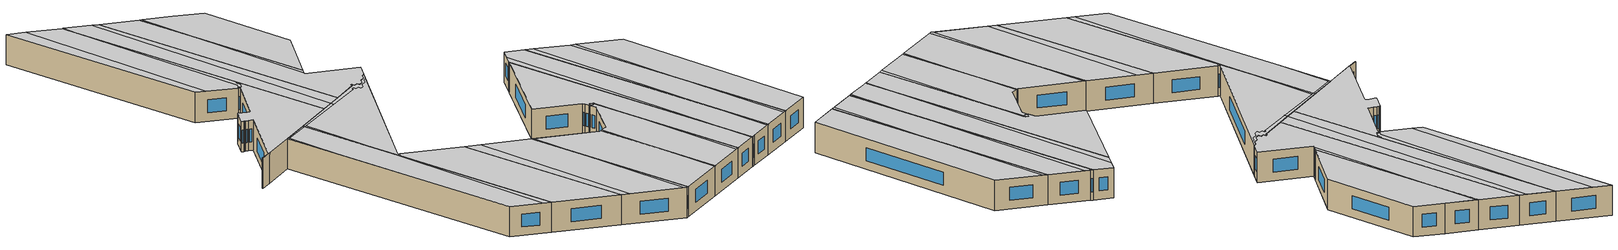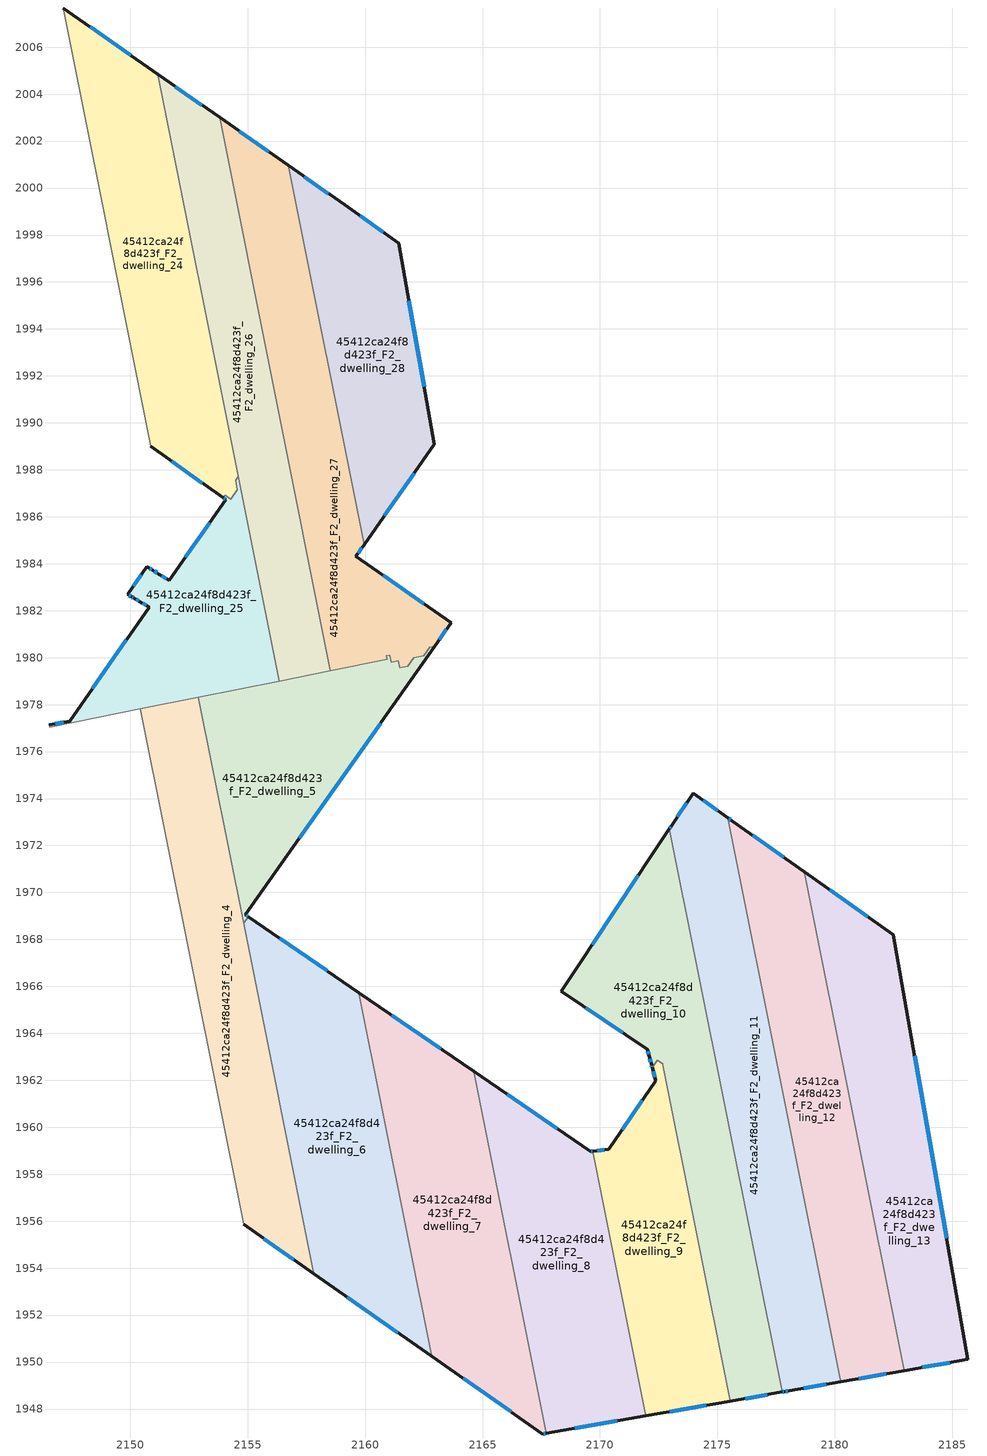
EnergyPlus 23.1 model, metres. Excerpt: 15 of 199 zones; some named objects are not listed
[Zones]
45412ca24f8d423f_F2_dwelling_10
 floor to 45412ca24f8d423f_F1_dwelling_10 (EU_floor_Construction): 2172.96,1972.7 2177.76,1948.72 2175.55,1948.34 2172.67,1962.7 2172.44,1962.86 2172.27,1962.61 2172.2,1962.66 2172.02,1963.32 2168.35,1965.8 z6
 wall outside (EU_wall_Construction): 2172.96,1972.7 2168.35,1965.8 2172.02,1963.32 2172.1,1963.02 2172.2,1962.66 / 2175.55,1948.34 2177.76,1948.72 z6:9
 wall to 45412ca24f8d423f_F2_dwelling_9 (EU_wall_Construction): 2172.2,1962.66 2172.27,1962.61 2172.44,1962.86 2172.67,1962.7 2172.67,1962.67 / 2172.68,1962.67 2175.55,1948.34 z6:9
 wall to 45412ca24f8d423f_F2_dwelling_11 (EU_wall_Construction): 2177.76,1948.73 2172.96,1972.7 z6:9
 window (EU_Window_Construction): 2172.13,1962.91 2172.17,1962.76 / 2172.04,1963.23 2172.08,1963.1 / 2169.4,1965.09 2170.97,1964.03 / 2171.64,1970.73 2169.67,1967.77 / 2176.18,1948.45 2177.13,1948.61 z6.86:8.14
 ceiling to 45412ca24f8d423f_F3_dwelling_10 (EU_floor_Construction): 2177.7,1948.71 2177.3,1951.04 2172.96,1972.7 2168.35,1965.8 2172.02,1963.32 2172.2,1962.66 2172.27,1962.61 2172.44,1962.86 2172.67,1962.7 2172.67,1962.67 2172.69,1962.69 2172.79,1962.62 2173.35,1959.29 2175.55,1948.34 z9
 ceiling to 45412ca24f8d423f_F3_dwelling_11 (EU_floor_Construction): 2177.76,1948.72 2177.3,1951.01 2177.7,1948.71 z9
 ceiling to 45412ca24f8d423f_F3_dwelling_9 (EU_floor_Construction): 2173.35,1959.29 2172.79,1962.62 2172.69,1962.69 2172.67,1962.67 z9
45412ca24f8d423f_F2_dwelling_11
 floor to 45412ca24f8d423f_F1_dwelling_11 (EU_floor_Construction): 2175.44,1973.18 2180.26,1949.16 2178.06,1948.78 2177.86,1948.74 2177.76,1948.72 2172.96,1972.7 2173.03,1972.82 2173.97,1974.22 z6
 wall outside (EU_wall_Construction): 2177.76,1948.72 2177.86,1948.74 2178.06,1948.78 2180.26,1949.16 / 2175.44,1973.18 2173.97,1974.22 2173.03,1972.82 2172.96,1972.7 z6:9
 wall to 45412ca24f8d423f_F2_dwelling_12 (EU_wall_Construction): 2180.26,1949.16 2175.44,1973.18 z6:9
 window (EU_Window_Construction): 2177.92,1948.75 2178,1948.77 / 2177.79,1948.73 2177.83,1948.74 / 2173.01,1972.79 2172.98,1972.74 / 2173.7,1973.82 2173.3,1973.22 / 2175.02,1973.48 2174.39,1973.93 / 2178.69,1948.89 2179.63,1949.05 z6.86:8.14
 ceiling to 45412ca24f8d423f_F3_dwelling_11 (EU_floor_Construction): 2180.05,1949.13 2178.88,1956.05 2175.44,1973.18 2173.97,1974.22 2173.49,1973.5 2177.3,1951.01 2177.76,1948.72 2177.78,1948.73 2177.99,1948.76 2178.06,1948.78 z9
 ceiling adiabatic (EU_roof_Construction): 2177.3,1951.01 2173.49,1973.5 2173.97,1974.22 2173.03,1972.82 2172.96,1972.7 z9
 ceiling to 45412ca24f8d423f_F3_dwelling_12 (EU_floor_Construction): 2180.26,1949.16 2178.88,1956.05 2180.05,1949.13 z9
45412ca24f8d423f_F2_dwelling_12
 floor to 45412ca24f8d423f_F1_dwelling_12 (EU_floor_Construction): 2178.71,1970.88 2182.96,1949.64 2180.26,1949.16 2175.44,1973.18 2175.62,1973.06 z6
 wall outside (EU_wall_Construction): 2178.71,1970.88 2175.62,1973.06 2175.44,1973.18 / 2180.26,1949.16 2182.96,1949.64 z6:9
 wall to 45412ca24f8d423f_F2_dwelling_13 (EU_wall_Construction): 2182.96,1949.64 2178.71,1970.88 z6:9
 window (EU_Window_Construction): 2175.57,1973.1 2175.49,1973.15 / 2177.82,1971.5 2176.5,1972.44 / 2181.03,1949.3 2182.19,1949.5 z6.86:8.14
 ceiling to 45412ca24f8d423f_F3_dwelling_12 (EU_floor_Construction): 2182.65,1949.58 2180.85,1960.18 2178.71,1970.88 2176.04,1972.76 2178.88,1956.05 2180.26,1949.16 z9
 ceiling to 45412ca24f8d423f_F3_dwelling_11 (EU_floor_Construction): 2178.88,1956.05 2176.04,1972.76 2175.47,1973.16 2175.44,1973.18 z9
 ceiling to 45412ca24f8d423f_F3_dwelling_13 (EU_floor_Construction): 2182.96,1949.64 2180.85,1960.18 2182.65,1949.58 z9
45412ca24f8d423f_F2_dwelling_13
 floor to 45412ca24f8d423f_F1_dwelling_13 (EU_floor_Construction): 2182.5,1968.21 2185.67,1950.11 2182.96,1949.64 2178.71,1970.88 z6
 wall outside (EU_wall_Construction): 2182.96,1949.64 2185.67,1950.11 2182.5,1968.21 2178.71,1970.88 z6:9
 window (EU_Window_Construction): 2181.42,1968.97 2179.79,1970.12 / 2184.76,1955.28 2183.4,1963.04 / 2183.74,1949.77 2184.89,1949.98 z6.86:8.14
 ceiling to 45412ca24f8d423f_F3_dwelling_13 (EU_floor_Construction): 2185.67,1950.11 2182.5,1968.21 2179.08,1970.62 2180.85,1960.18 2182.96,1949.64 z9
 ceiling to 45412ca24f8d423f_F3_dwelling_12 (EU_floor_Construction): 2180.85,1960.18 2179.08,1970.62 2178.71,1970.88 z9
45412ca24f8d423f_F2_dwelling_24
 floor to 45412ca24f8d423f_F1_dwelling_24 (EU_floor_Construction): 2151.17,2004.84 2154.6,1987.73 2154.48,1987.56 2154.56,1987.15 2154.28,1986.75 2154.03,1986.93 2153.95,1986.8 2150.88,1989 2147.13,2007.67 z6
 wall outside (EU_wall_Construction): 2151.17,2004.84 2147.13,2007.67 / 2150.88,1989 2153.95,1986.8 z6:9
 wall to 45412ca24f8d423f_F2_dwelling_23 (EU_wall_Construction): 2147.13,2007.67 2150.88,1989 z6:9
 wall to 45412ca24f8d423f_F2_dwelling_25 (EU_wall_Construction): 2153.95,1986.8 2154.03,1986.93 2154.28,1986.75 2154.56,1987.15 2154.48,1987.56 2154.6,1987.73 z6:9
 wall to 45412ca24f8d423f_F2_dwelling_26 (EU_wall_Construction): 2154.6,1987.73 2151.17,2004.84 z6:9
 window (EU_Window_Construction): 2150.02,2005.65 2148.29,2006.86 / 2151.75,1988.37 2153.07,1987.43 z6.86:8.14
 ceiling to 45412ca24f8d423f_F3_dwelling_24 (EU_floor_Construction): 2154.12,1986.87 2154.09,1987.01 2154.21,1987.18 2151.46,2003.38 2151.17,2004.84 2148.56,2006.67 2151.65,1988.44 2153.95,1986.8 2154.03,1986.93 z9
 ceiling to 45412ca24f8d423f_F3_dwelling_23 (EU_floor_Construction): 2151.65,1988.44 2148.56,2006.67 2147.13,2007.67 2150.88,1989 z9
 ceiling to 45412ca24f8d423f_F3_dwelling_25 (EU_floor_Construction): 2154.28,1986.75 2154.56,1987.15 2154.48,1987.56 2154.6,1987.73 2151.46,2003.38 2154.21,1987.18 2154.09,1987.01 2154.12,1986.87 2154.03,1986.93 z9
45412ca24f8d423f_F2_dwelling_25
 floor to 45412ca24f8d423f_F1_dwelling_25 (EU_floor_Construction): 2154.6,1987.73 2156.35,1979 2146.56,1977.04 2146.54,1977.15 2147.42,1977.28 2150.8,1982.16 2150.41,1982.39 2150.2,1982.51 2150.15,1982.54 2150.07,1982.59 2149.89,1982.7 2150.71,1983.87 2150.75,1983.85 2150.79,1983.82 2150.95,1983.73 2151.22,1983.56 2151.65,1983.29 2154.07,1986.72 2153.95,1986.8 2154.03,1986.93 2154.28,1986.75 2154.56,1987.15 2154.48,1987.56 z6
 wall outside (EU_wall_Construction): 2153.95,1986.8 2154.07,1986.72 2151.65,1983.29 2151.22,1983.56 2150.95,1983.73 2150.79,1983.82 2150.75,1983.85 2150.71,1983.87 2149.89,1982.7 2150.07,1982.59 2150.15,1982.54 2150.2,1982.51 2150.41,1982.39 2150.8,1982.16 2147.42,1977.28 2146.54,1977.15 z6:9
 wall to 45412ca24f8d423f_F2_dwelling_2 (EU_wall_Construction): 2146.54,1977.15 2146.56,1977.04 2147.62,1977.25 z6:9
 wall to 45412ca24f8d423f_F2_dwelling_26 (EU_wall_Construction): 2156.35,1979 2154.6,1987.73 z6:9
 wall to 45412ca24f8d423f_F2_dwelling_3 (EU_wall_Construction): 2147.62,1977.25 2150.42,1977.82 z6:9
 wall to 45412ca24f8d423f_F2_dwelling_4 (EU_wall_Construction): 2150.42,1977.82 2152.9,1978.31 z6:9
 wall to 45412ca24f8d423f_F2_dwelling_5 (EU_wall_Construction): 2152.9,1978.31 2156.35,1979 z6:9
 window (EU_Window_Construction): 2149.94,1982.67 2150.01,1982.62 / 2150.47,1983.54 2150.12,1983.03 / 2150.9,1983.75 2150.84,1983.8 / 2151.14,1983.61 2151.02,1983.68 / 2151.53,1983.37 2151.34,1983.48 / 2153.38,1985.74 2152.34,1984.27 / 2153.98,1986.78 2154.03,1986.74 / 2147.17,1977.24 2146.8,1977.19 / 2149.83,1980.76 2148.39,1978.68 / 2150.52,1982.32 2150.69,1982.22 / 2150.26,1982.48 2150.35,1982.42 / 2150.09,1982.58 2150.13,1982.56 z6.86:8.14
 ceiling to 45412ca24f8d423f_F3_dwelling_25 (EU_floor_Construction): 2156.35,1979 2154.6,1987.73 2154.48,1987.56 2154.56,1987.15 2154.28,1986.75 2154.03,1986.93 2153.95,1986.8 2154.07,1986.72 2151.65,1983.29 2151.22,1983.56 2151.1,1983.63 2150.79,1983.82 2150.71,1983.87 2149.89,1982.69 2150.07,1982.59 2150.08,1982.59 2150.41,1982.39 2150.8,1982.16 2147.42,1977.28 2146.54,1977.15 2146.56,1977.04 z9
45412ca24f8d423f_F2_dwelling_26
 floor to 45412ca24f8d423f_F1_dwelling_26 (EU_floor_Construction): 2153.8,2003.01 2158.52,1979.44 2156.35,1979 2151.17,2004.84 z6
 wall outside (EU_wall_Construction): 2153.8,2003.01 2151.17,2004.84 z6:9
 wall to 45412ca24f8d423f_F2_dwelling_27 (EU_wall_Construction): 2158.52,1979.44 2153.8,2003.01 z6:9
 wall to 45412ca24f8d423f_F2_dwelling_5 (EU_wall_Construction): 2156.35,1979 2158.52,1979.44 z6:9
 window (EU_Window_Construction): 2153.05,2003.53 2151.92,2004.32 z6.86:8.14
 ceiling to 45412ca24f8d423f_F3_dwelling_24 (EU_floor_Construction): 2151.46,2003.38 2151.22,2004.81 2151.17,2004.84 z9
 ceiling to 45412ca24f8d423f_F3_dwelling_26 (EU_floor_Construction): 2158.52,1979.44 2153.8,2003.01 2153.29,2003.36 2157.39,1979.21 z9
 ceiling to 45412ca24f8d423f_F3_dwelling_25 (EU_floor_Construction): 2157.39,1979.21 2153.29,2003.36 2151.22,2004.81 2151.46,2003.38 2156.35,1979 z9
45412ca24f8d423f_F2_dwelling_27
 floor to 45412ca24f8d423f_F1_dwelling_27 (EU_floor_Construction): 2156.72,2000.96 2159.96,1984.82 2159.6,1984.31 2163.66,1981.49 2162.96,1980.48 2162.74,1980.44 2162.49,1980.08 2162.06,1980 2161.81,1979.64 2161.47,1979.57 2161.41,1979.87 2161.11,1979.81 2161.05,1980.1 2160.91,1980.07 2160.94,1979.92 2158.52,1979.44 2153.8,2003.01 z6
 wall outside (EU_wall_Construction): 2156.72,2000.96 2153.8,2003.01 / 2162.96,1980.48 2163.66,1981.49 2159.6,1984.31 2159.96,1984.82 z6:9
 wall to 45412ca24f8d423f_F2_dwelling_5 (EU_wall_Construction): 2158.52,1979.44 2160.94,1979.92 2160.91,1980.07 2161.05,1980.1 2161.11,1979.81 2161.41,1979.87 2161.47,1979.57 2161.81,1979.64 2162.06,1980 2162.49,1980.08 2162.74,1980.44 2162.96,1980.48 z6:9
 wall to 45412ca24f8d423f_F2_dwelling_28 (EU_wall_Construction): 2159.96,1984.82 2156.72,2000.96 z6:9
 window (EU_Window_Construction): 2155.89,2001.55 2154.63,2002.42 / 2159.7,1984.45 2159.85,1984.67 / 2162.5,1982.29 2160.76,1983.5 / 2163.16,1980.77 2163.46,1981.2 z6.86:8.14
 ceiling to 45412ca24f8d423f_F3_dwelling_27 (EU_floor_Construction): 2159.7,1984.45 2159.96,1984.82 2157.86,1995.29 z9
 ceiling to 45412ca24f8d423f_F3_dwelling_26 (EU_floor_Construction): 2162.96,1980.48 2163.66,1981.49 2159.6,1984.31 2159.7,1984.45 2157.86,1995.29 2156.72,2000.96 2153.8,2003.01 2158.52,1979.44 2160.94,1979.92 2160.91,1980.07 2161.05,1980.1 2161.11,1979.81 2161.41,1979.87 2161.47,1979.57 2161.81,1979.64 2162.06,1980 2162.49,1980.08 2162.74,1980.44 z9
45412ca24f8d423f_F2_dwelling_28
 floor to 45412ca24f8d423f_F1_dwelling_28 (EU_floor_Construction): 2161.43,1997.65 2162.95,1989.08 2159.96,1984.82 2156.72,2000.96 2159.12,1999.28 z6
 wall outside (EU_wall_Construction): 2159.96,1984.82 2162.95,1989.08 2161.43,1997.65 2159.12,1999.28 2156.72,2000.96 z6:9
 window (EU_Window_Construction): 2160.77,1998.12 2159.78,1998.82 / 2162.51,1991.53 2161.86,1995.2 / 2160.81,1986.03 2162.09,1987.86 / 2158.44,1999.76 2157.41,2000.48 z6.86:8.14
 ceiling to 45412ca24f8d423f_F3_dwelling_27 (EU_floor_Construction): 2159.96,1984.82 2162.95,1989.08 2161.43,1997.65 2159.12,1999.28 2156.92,2000.83 2157.86,1995.29 z9
 ceiling to 45412ca24f8d423f_F3_dwelling_26 (EU_floor_Construction): 2157.86,1995.29 2156.92,2000.83 2156.72,2000.96 z9
45412ca24f8d423f_F2_dwelling_4
 floor to 45412ca24f8d423f_F1_dwelling_4 (EU_floor_Construction): 2152.9,1978.31 2157.82,1953.76 2154.82,1955.86 2150.42,1977.82 z6
 wall outside (EU_wall_Construction): 2154.82,1955.86 2157.82,1953.76 z6:9
 wall to 45412ca24f8d423f_F2_dwelling_3 (EU_wall_Construction): 2150.42,1977.82 2154.82,1955.86 z6:9
 wall to 45412ca24f8d423f_F2_dwelling_6 (EU_wall_Construction): 2157.82,1953.76 2154.83,1968.68 z6:9
 wall to 45412ca24f8d423f_F2_dwelling_5 (EU_wall_Construction): 2154.83,1968.68 2152.9,1978.31 z6:9
 window (EU_Window_Construction): 2155.68,1955.26 2156.96,1954.36 z6.86:8.14
 ceiling to 45412ca24f8d423f_F3_dwelling_4 (EU_floor_Construction): 2157.22,1954.18 2154.4,1970.82 2152.94,1978.11 2150.59,1977.71 2151.41,1972.87 2154.82,1955.86 z9
 ceiling to 45412ca24f8d423f_F3_dwelling_6 (EU_floor_Construction): 2157.82,1953.76 2154.83,1968.68 2154.77,1968.6 2157.22,1954.18 z9
 ceiling to 45412ca24f8d423f_F3_dwelling_5 (EU_floor_Construction): 2154.77,1968.6 2154.83,1968.68 2154.4,1970.82 z9
 ceiling to 45412ca24f8d423f_F3_dwelling_25 (EU_floor_Construction): 2152.94,1978.11 2152.9,1978.31 2150.42,1977.82 2150.45,1977.68 z9
 ceiling adiabatic (EU_roof_Construction): 2151.41,1972.87 2150.59,1977.71 2150.45,1977.68 z9
45412ca24f8d423f_F2_dwelling_5
 floor to 45412ca24f8d423f_F1_dwelling_5 (EU_floor_Construction): 2162.96,1980.48 2154.9,1969.05 2155.03,1968.96 2154.83,1968.68 2152.9,1978.31 2160.94,1979.92 2160.91,1980.07 2161.05,1980.1 2161.11,1979.81 2161.41,1979.87 2161.47,1979.57 2161.81,1979.64 2162.06,1980 2162.49,1980.08 2162.74,1980.44 z6
 wall outside (EU_wall_Construction): 2155.03,1968.96 2154.9,1969.05 2162.96,1980.48 z6:9
 wall to 45412ca24f8d423f_F2_dwelling_6 (EU_wall_Construction): 2154.83,1968.68 2155.03,1968.96 z6:9
 window (EU_Window_Construction): 2157.2,1972.31 2160.65,1977.22 / 2154.99,1968.99 2154.94,1969.02 z6.86:8.14
 ceiling to 45412ca24f8d423f_F3_dwelling_5 (EU_floor_Construction): 2155.03,1968.96 2154.9,1969.05 2162.54,1979.89 2162.33,1979.85 2162.09,1979.51 2161.67,1979.43 2161.42,1979.09 2161.07,1979.03 2161.02,1979.33 2160.73,1979.28 2160.68,1979.57 2160.53,1979.55 2160.55,1979.4 2153.16,1978.14 2154.4,1970.82 2154.83,1968.68 2154.9,1968.78 2154.88,1968.88 2154.94,1968.84 z9
 ceiling to 45412ca24f8d423f_F3_dwelling_4 (EU_floor_Construction): 2154.4,1970.82 2153.16,1978.14 2152.94,1978.11 z9
 ceiling to 45412ca24f8d423f_F3_dwelling_26 (EU_floor_Construction): 2162.09,1979.51 2162.33,1979.85 2162.54,1979.89 2162.96,1980.48 2162.74,1980.44 2162.49,1980.08 2162.06,1980 2161.81,1979.64 2161.47,1979.57 2161.41,1979.87 2161.11,1979.81 2161.05,1980.1 2160.91,1980.07 2160.94,1979.92 2157.39,1979.21 2157.45,1978.87 2160.55,1979.4 2160.53,1979.55 2160.68,1979.57 2160.73,1979.28 2161.02,1979.33 2161.07,1979.03 2161.42,1979.09 2161.67,1979.43 z9
 ceiling to 45412ca24f8d423f_F3_dwelling_25 (EU_floor_Construction): 2157.45,1978.87 2157.39,1979.21 2152.9,1978.31 2152.94,1978.11 z9
45412ca24f8d423f_F2_dwelling_6
 floor to 45412ca24f8d423f_F1_dwelling_6 (EU_floor_Construction): 2159.73,1965.74 2162.83,1950.25 2157.82,1953.76 2154.83,1968.68 2155.03,1968.96 z6
 wall outside (EU_wall_Construction): 2159.73,1965.74 2155.03,1968.96 / 2157.82,1953.76 2162.83,1950.25 z6:9
 wall to 45412ca24f8d423f_F2_dwelling_7 (EU_wall_Construction): 2162.83,1950.25 2159.73,1965.74 z6:9
 window (EU_Window_Construction): 2158.38,1966.66 2156.37,1968.04 / 2159.25,1952.76 2161.4,1951.26 z6.86:8.14
 ceiling to 45412ca24f8d423f_F3_dwelling_6 (EU_floor_Construction): 2162.83,1950.25 2159.73,1965.74 2155.03,1968.96 2154.83,1968.68 2157.82,1953.76 z9
45412ca24f8d423f_F2_dwelling_7
 floor to 45412ca24f8d423f_F1_dwelling_7 (EU_floor_Construction): 2164.63,1962.38 2167.72,1946.96 2167.57,1946.94 2162.83,1950.25 2159.73,1965.74 z6
 wall outside (EU_wall_Construction): 2164.63,1962.38 2159.73,1965.74 / 2162.83,1950.25 2167.57,1946.94 2167.72,1946.96 z6:9
 wall to 45412ca24f8d423f_F2_dwelling_8 (EU_wall_Construction): 2167.72,1946.96 2164.63,1962.38 z6:9
 window (EU_Window_Construction): 2163.23,1963.34 2161.13,1964.78 / 2167.61,1946.94 2167.68,1946.96 / 2164.18,1949.31 2166.21,1947.88 z6.86:8.14
 ceiling to 45412ca24f8d423f_F3_dwelling_7 (EU_floor_Construction): 2167.38,1947.07 2165.62,1957.43 2164.63,1962.37 2160.91,1964.92 2163.48,1949.8 z9
 ceiling to 45412ca24f8d423f_F3_dwelling_8 (EU_floor_Construction): 2167.72,1946.96 2165.62,1957.43 2167.38,1947.07 2167.57,1946.94 z9
 ceiling to 45412ca24f8d423f_F3_dwelling_6 (EU_floor_Construction): 2163.48,1949.8 2160.91,1964.92 2159.73,1965.74 2162.83,1950.25 z9
45412ca24f8d423f_F2_dwelling_8
 floor to 45412ca24f8d423f_F1_dwelling_8 (EU_floor_Construction): 2169.7,1958.98 2171.96,1947.71 2167.72,1946.96 2164.63,1962.38 2169.59,1958.97 z6
 wall outside (EU_wall_Construction): 2167.72,1946.96 2171.96,1947.71 / 2169.7,1958.98 2169.59,1958.97 2164.63,1962.38 z6:9
 wall to 45412ca24f8d423f_F2_dwelling_9 (EU_wall_Construction): 2171.96,1947.71 2169.7,1958.98 z6:9
 window (EU_Window_Construction): 2168.93,1947.18 2170.75,1947.49 / 2168.17,1959.94 2166.05,1961.4 / 2169.67,1958.98 2169.62,1958.98 z6.86:8.14
 ceiling to 45412ca24f8d423f_F3_dwelling_8 (EU_floor_Construction): 2171.78,1947.67 2170.75,1953.71 2169.7,1958.98 2169.59,1958.97 2164.8,1962.26 2165.62,1957.43 2167.72,1946.96 z9
 ceiling to 45412ca24f8d423f_F3_dwelling_7 (EU_floor_Construction): 2165.62,1957.43 2164.8,1962.26 2164.63,1962.37 z9
 ceiling to 45412ca24f8d423f_F3_dwelling_9 (EU_floor_Construction): 2171.96,1947.71 2170.75,1953.71 2171.78,1947.67 z9
45412ca24f8d423f_F2_dwelling_9
 floor to 45412ca24f8d423f_F1_dwelling_9 (EU_floor_Construction): 2172.67,1962.67 2175.55,1948.34 2171.96,1947.71 2169.7,1958.98 2170.37,1959.06 2172.38,1961.97 2172.22,1962.54 2172.2,1962.66 2172.27,1962.61 2172.44,1962.86 2172.67,1962.7 z6
 wall outside (EU_wall_Construction): 2172.2,1962.66 2172.22,1962.54 2172.38,1961.97 2170.37,1959.06 2169.7,1958.98 / 2171.96,1947.71 2175.55,1948.34 z6:9
 window (EU_Window_Construction): 2172.27,1962.38 2172.33,1962.14 / 2172.2,1962.63 2172.22,1962.58 / 2172.98,1947.89 2174.52,1948.16 / 2170.18,1959.04 2169.89,1959.01 / 2171.8,1961.14 2170.94,1959.89 z6.86:8.14
 ceiling to 45412ca24f8d423f_F3_dwelling_9 (EU_floor_Construction): 2175.22,1948.28 2173.35,1959.28 2172.67,1962.67 2172.52,1962.44 2172.27,1962.61 2172.23,1962.55 2172.38,1961.97 2170.37,1959.06 2169.86,1959 2170.75,1953.71 2171.96,1947.71 z9
 ceiling to 45412ca24f8d423f_F3_dwelling_10 (EU_floor_Construction): 2172.52,1962.44 2172.67,1962.67 2172.67,1962.7 2172.44,1962.86 2172.27,1962.61 z9; 2175.55,1948.34 2173.35,1959.28 2175.22,1948.28 z9
 ceiling to 45412ca24f8d423f_F3_dwelling_8 (EU_floor_Construction): 2170.75,1953.71 2169.86,1959 2169.7,1958.98 z9
[Building]
EU S2 Campaign: North Axis=0; Terrain=City; Solar Distribution=FullExterior
[Site:Location]
Helsinki-Vantaa.AP: Latitude=60.317; Longitude=24.963; Time Zone=2; Elevation=54.6
[SizingPeriod:WeatherFileDays]
AnnualSizingPeriod: Begin Month=1; Begin Day of Month=1; End Month=12; End Day of Month=31; Day of Week for Start Day=Monday; Use Weather File Daylight Saving Period=No; Use Weather File Rain and Snow Indicators=No
[MATERIAL]
EU_InternalMass_Material: Roughness=MediumRough; Thickness=0.1; Conductivity=1; Density=1800; Specific Heat=900; Thermal Absorptance=0.9; Solar Absorptance=0.7; Visible Absorptance=0.7
[MATERIAL:NOMASS] Roughness=MediumRough; Thermal Absorptance=0.9; Solar Absorptance=0.7; Visible Absorptance=0.7
Name | Thermal Resistance
EU_wall_NoMass | 1.10183
EU_roof_NoMass; EU_floor_NoMass | 1.70606
[WINDOWMATERIAL:SIMPLEGLAZINGSYSTEM]
EU_Window_SimpleGlazing: UFactor=3.11035; Solar Heat Gain Coefficient=0.8; Visible Transmittance=0.8
[CONSTRUCTION]
EU_wall_Construction: EU_wall_NoMass
EU_roof_Construction: EU_roof_NoMass
EU_floor_Construction: EU_floor_NoMass
EU_Window_Construction: EU_Window_SimpleGlazing
EU_InternalMass_Construction: EU_InternalMass_Material
[ZONE] Type=1; Multiplier=1; Ceiling Height=autocalculate; Floor Area=autocalculate; Part of Total Floor Area=Yes
Name | Volume
45412ca24f8d423f_F2_dwelling_10 | 197.483
45412ca24f8d423f_F2_dwelling_11 | 190.657
45412ca24f8d423f_F2_dwelling_12 | 190.419
45412ca24f8d423f_F2_dwelling_13 | 179.411
45412ca24f8d423f_F2_dwelling_24 | 193.252
45412ca24f8d423f_F2_dwelling_25 | 124.791
45412ca24f8d423f_F2_dwelling_26 | 167.481
45412ca24f8d423f_F2_dwelling_27 | 189.662
45412ca24f8d423f_F2_dwelling_28 | 146.241
45412ca24f8d423f_F2_dwelling_4 | 179.424
45412ca24f8d423f_F2_dwelling_5 | 145.338
45412ca24f8d423f_F2_dwelling_6 | 199.452
45412ca24f8d423f_F2_dwelling_7 | 196.982
45412ca24f8d423f_F2_dwelling_8 | 175.014
45412ca24f8d423f_F2_dwelling_9 | 139.203
[INTERNALMASS] Construction=EU_InternalMass_Construction
Name | Zone or ZoneList | Surface Area
45412ca24f8d423f_F2_dwelling_4_EU_InternalMass | 45412ca24f8d423f_F2_dwelling_4 | 59.8077
45412ca24f8d423f_F2_dwelling_5_EU_InternalMass | 45412ca24f8d423f_F2_dwelling_5 | 48.4442
45412ca24f8d423f_F2_dwelling_6_EU_InternalMass | 45412ca24f8d423f_F2_dwelling_6 | 66.4798
45412ca24f8d423f_F2_dwelling_7_EU_InternalMass | 45412ca24f8d423f_F2_dwelling_7 | 65.6623
45412ca24f8d423f_F2_dwelling_8_EU_InternalMass | 45412ca24f8d423f_F2_dwelling_8 | 58.3381
45412ca24f8d423f_F2_dwelling_9_EU_InternalMass | 45412ca24f8d423f_F2_dwelling_9 | 46.4009
45412ca24f8d423f_F2_dwelling_10_EU_InternalMass | 45412ca24f8d423f_F2_dwelling_10 | 65.8182
45412ca24f8d423f_F2_dwelling_11_EU_InternalMass | 45412ca24f8d423f_F2_dwelling_11 | 63.5547
45412ca24f8d423f_F2_dwelling_12_EU_InternalMass | 45412ca24f8d423f_F2_dwelling_12 | 63.4711
45412ca24f8d423f_F2_dwelling_13_EU_InternalMass | 45412ca24f8d423f_F2_dwelling_13 | 59.8036
45412ca24f8d423f_F2_dwelling_24_EU_InternalMass | 45412ca24f8d423f_F2_dwelling_24 | 64.4181
45412ca24f8d423f_F2_dwelling_25_EU_InternalMass | 45412ca24f8d423f_F2_dwelling_25 | 41.5975
45412ca24f8d423f_F2_dwelling_26_EU_InternalMass | 45412ca24f8d423f_F2_dwelling_26 | 55.8273
45412ca24f8d423f_F2_dwelling_27_EU_InternalMass | 45412ca24f8d423f_F2_dwelling_27 | 63.2223
45412ca24f8d423f_F2_dwelling_28_EU_InternalMass | 45412ca24f8d423f_F2_dwelling_28 | 48.7465
[OTHEREQUIPMENT] Fuel Type=Electricity; Design Level Calculation Method=Watts/Area; Power per Zone Floor Area=1; Fraction Latent=0; Fraction Radiant=0; Fraction Lost=0; Carbon Dioxide Generation Rate=0; EndUse Subcategory=EU_Step8_InternalGains
Name | Zone or ZoneList or Space or SpaceList | Schedule
EU_Step8_InternalGain_45412ca24f8d423f_F2_dwelling_4_f000 | 45412ca24f8d423f_F2_dwelling_4 | EU_Step8_GainSchedule_45412ca24f8d423f_F2_dwelling_4_f000
EU_Step8_InternalGain_45412ca24f8d423f_F2_dwelling_5_f000 | 45412ca24f8d423f_F2_dwelling_5 | EU_Step8_GainSchedule_45412ca24f8d423f_F2_dwelling_5_f000
EU_Step8_InternalGain_45412ca24f8d423f_F2_dwelling_6_f000 | 45412ca24f8d423f_F2_dwelling_6 | EU_Step8_GainSchedule_45412ca24f8d423f_F2_dwelling_6_f000
EU_Step8_InternalGain_45412ca24f8d423f_F2_dwelling_7_f000 | 45412ca24f8d423f_F2_dwelling_7 | EU_Step8_GainSchedule_45412ca24f8d423f_F2_dwelling_7_f000
EU_Step8_InternalGain_45412ca24f8d423f_F2_dwelling_8_f000 | 45412ca24f8d423f_F2_dwelling_8 | EU_Step8_GainSchedule_45412ca24f8d423f_F2_dwelling_8_f000
EU_Step8_InternalGain_45412ca24f8d423f_F2_dwelling_9_f000 | 45412ca24f8d423f_F2_dwelling_9 | EU_Step8_GainSchedule_45412ca24f8d423f_F2_dwelling_9_f000
EU_Step8_InternalGain_45412ca24f8d423f_F2_dwelling_10_f000 | 45412ca24f8d423f_F2_dwelling_10 | EU_Step8_GainSchedule_45412ca24f8d423f_F2_dwelling_10_f000
EU_Step8_InternalGain_45412ca24f8d423f_F2_dwelling_11_f000 | 45412ca24f8d423f_F2_dwelling_11 | EU_Step8_GainSchedule_45412ca24f8d423f_F2_dwelling_11_f000
EU_Step8_InternalGain_45412ca24f8d423f_F2_dwelling_12_f000 | 45412ca24f8d423f_F2_dwelling_12 | EU_Step8_GainSchedule_45412ca24f8d423f_F2_dwelling_12_f000
EU_Step8_InternalGain_45412ca24f8d423f_F2_dwelling_13_f000 | 45412ca24f8d423f_F2_dwelling_13 | EU_Step8_GainSchedule_45412ca24f8d423f_F2_dwelling_13_f000
EU_Step8_InternalGain_45412ca24f8d423f_F2_dwelling_24_f000 | 45412ca24f8d423f_F2_dwelling_24 | EU_Step8_GainSchedule_45412ca24f8d423f_F2_dwelling_24_f000
EU_Step8_InternalGain_45412ca24f8d423f_F2_dwelling_25_f000 | 45412ca24f8d423f_F2_dwelling_25 | EU_Step8_GainSchedule_45412ca24f8d423f_F2_dwelling_25_f000
EU_Step8_InternalGain_45412ca24f8d423f_F2_dwelling_26_f000 | 45412ca24f8d423f_F2_dwelling_26 | EU_Step8_GainSchedule_45412ca24f8d423f_F2_dwelling_26_f000
EU_Step8_InternalGain_45412ca24f8d423f_F2_dwelling_27_f000 | 45412ca24f8d423f_F2_dwelling_27 | EU_Step8_GainSchedule_45412ca24f8d423f_F2_dwelling_27_f000
EU_Step8_InternalGain_45412ca24f8d423f_F2_dwelling_28_f000 | 45412ca24f8d423f_F2_dwelling_28 | EU_Step8_GainSchedule_45412ca24f8d423f_F2_dwelling_28_f000
[ZONEVENTILATION:DESIGNFLOWRATE] Schedule=EU_AlwaysOn; Design Flow Rate Calculation Method=AirChanges/Hour; Air Changes per Hour=0.756316; Ventilation Type=Natural; Fan Pressure Rise=0; Fan Total Efficiency=1; Constant Term Coefficient=1; Temperature Term Coefficient=0; Velocity Term Coefficient=0; Velocity Squared Term Coefficient=0; Minimum Indoor Temperature=-100; Maximum Indoor Temperature=100; Delta Temperature=-100; Minimum Outdoor Temperature=-100; Maximum Outdoor Temperature=100; Maximum Wind Speed=40
Name | Zone or ZoneList or Space or SpaceList
EU_ConstantAir_45412ca24f8d423f_F2_dwelling_4 | 45412ca24f8d423f_F2_dwelling_4
EU_ConstantAir_45412ca24f8d423f_F2_dwelling_5 | 45412ca24f8d423f_F2_dwelling_5
EU_ConstantAir_45412ca24f8d423f_F2_dwelling_6 | 45412ca24f8d423f_F2_dwelling_6
EU_ConstantAir_45412ca24f8d423f_F2_dwelling_7 | 45412ca24f8d423f_F2_dwelling_7
EU_ConstantAir_45412ca24f8d423f_F2_dwelling_8 | 45412ca24f8d423f_F2_dwelling_8
EU_ConstantAir_45412ca24f8d423f_F2_dwelling_9 | 45412ca24f8d423f_F2_dwelling_9
EU_ConstantAir_45412ca24f8d423f_F2_dwelling_10 | 45412ca24f8d423f_F2_dwelling_10
EU_ConstantAir_45412ca24f8d423f_F2_dwelling_11 | 45412ca24f8d423f_F2_dwelling_11
EU_ConstantAir_45412ca24f8d423f_F2_dwelling_12 | 45412ca24f8d423f_F2_dwelling_12
EU_ConstantAir_45412ca24f8d423f_F2_dwelling_13 | 45412ca24f8d423f_F2_dwelling_13
EU_ConstantAir_45412ca24f8d423f_F2_dwelling_24 | 45412ca24f8d423f_F2_dwelling_24
EU_ConstantAir_45412ca24f8d423f_F2_dwelling_25 | 45412ca24f8d423f_F2_dwelling_25
EU_ConstantAir_45412ca24f8d423f_F2_dwelling_26 | 45412ca24f8d423f_F2_dwelling_26
EU_ConstantAir_45412ca24f8d423f_F2_dwelling_27 | 45412ca24f8d423f_F2_dwelling_27
EU_ConstantAir_45412ca24f8d423f_F2_dwelling_28 | 45412ca24f8d423f_F2_dwelling_28
[HVACTEMPLATE:ZONE:IDEALLOADSAIRSYSTEM] System Availability Schedule=EU_AlwaysOn; Maximum Heating Supply Air Temperature=50; Minimum Cooling Supply Air Temperature=13; Maximum Heating Supply Air Humidity Ratio=0.0156; Minimum Cooling Supply Air Humidity Ratio=0.0077; Heating Limit=NoLimit; Cooling Limit=NoLimit; Heating Availability Schedule=EU_AlwaysOn; Cooling Availability Schedule=EU_CoolingOff; Dehumidification Control Type=ConstantSensibleHeatRatio; Cooling Sensible Heat Ratio=0.7; Dehumidification Setpoint=60; Humidification Control Type=None; Humidification Setpoint=30; Outdoor Air Method=None; Outdoor Air Flow Rate per Person=0.00944; Outdoor Air Flow Rate per Zone Floor Area=0; Outdoor Air Flow Rate per Zone=0; Demand Controlled Ventilation Type=None; Outdoor Air Economizer Type=NoEconomizer; Heat Recovery Type=None; Sensible Heat Recovery Effectiveness=0.7; Latent Heat Recovery Effectiveness=0.65
Name | Template Thermostat
45412ca24f8d423f_F2_dwelling_4 | EU_HeatOnly_45412ca24f8d423f_F2_dwelling_4
45412ca24f8d423f_F2_dwelling_5 | EU_HeatOnly_45412ca24f8d423f_F2_dwelling_5
45412ca24f8d423f_F2_dwelling_6 | EU_HeatOnly_45412ca24f8d423f_F2_dwelling_6
45412ca24f8d423f_F2_dwelling_7 | EU_HeatOnly_45412ca24f8d423f_F2_dwelling_7
45412ca24f8d423f_F2_dwelling_8 | EU_HeatOnly_45412ca24f8d423f_F2_dwelling_8
45412ca24f8d423f_F2_dwelling_9 | EU_HeatOnly_45412ca24f8d423f_F2_dwelling_9
45412ca24f8d423f_F2_dwelling_10 | EU_HeatOnly_45412ca24f8d423f_F2_dwelling_10
45412ca24f8d423f_F2_dwelling_11 | EU_HeatOnly_45412ca24f8d423f_F2_dwelling_11
45412ca24f8d423f_F2_dwelling_12 | EU_HeatOnly_45412ca24f8d423f_F2_dwelling_12
45412ca24f8d423f_F2_dwelling_13 | EU_HeatOnly_45412ca24f8d423f_F2_dwelling_13
45412ca24f8d423f_F2_dwelling_24 | EU_HeatOnly_45412ca24f8d423f_F2_dwelling_24
45412ca24f8d423f_F2_dwelling_25 | EU_HeatOnly_45412ca24f8d423f_F2_dwelling_25
45412ca24f8d423f_F2_dwelling_26 | EU_HeatOnly_45412ca24f8d423f_F2_dwelling_26
45412ca24f8d423f_F2_dwelling_27 | EU_HeatOnly_45412ca24f8d423f_F2_dwelling_27
45412ca24f8d423f_F2_dwelling_28 | EU_HeatOnly_45412ca24f8d423f_F2_dwelling_28
[SIZING:ZONE] Zone Cooling Design Supply Air Temperature Input Method=SupplyAirTemperature; Zone Cooling Design Supply Air Temperature=13; Zone Heating Design Supply Air Temperature Input Method=SupplyAirTemperature; Zone Heating Design Supply Air Temperature=50; Zone Cooling Design Supply Air Humidity Ratio=0.008; Zone Heating Design Supply Air Humidity Ratio=0.008; Cooling Design Air Flow Method=DesignDay; Cooling Design Air Flow Rate=0; Cooling Minimum Air Flow per Zone Floor Area=0.000762; Cooling Minimum Air Flow=0; Cooling Minimum Air Flow Fraction=0.2; Heating Design Air Flow Method=DesignDay; Heating Design Air Flow Rate=0; Heating Maximum Air Flow per Zone Floor Area=0.002032; Heating Maximum Air Flow=0.141576; Heating Maximum Air Flow Fraction=0.3; Account for Dedicated Outdoor Air System=No; Dedicated Outdoor Air System Control Strategy=NeutralSupplyAir; Dedicated Outdoor Air Low Setpoint Temperature for Design=autosize; Dedicated Outdoor Air High Setpoint Temperature for Design=autosize; Zone Load Sizing Method=Sensible Load Only No Latent Load; Zone Latent Cooling Design Supply Air Humidity Ratio Input Method=HumidityRatioDifference; Zone Cooling Design Supply Air Humidity Ratio Difference=0.005; Zone Latent Heating Design Supply Air Humidity Ratio Input Method=HumidityRatioDifference; Zone Humidification Design Supply Air Humidity Ratio Difference=0.005
45412ca24f8d423f_F2_dwelling_4; 45412ca24f8d423f_F2_dwelling_5; 45412ca24f8d423f_F2_dwelling_6; 45412ca24f8d423f_F2_dwelling_7; 45412ca24f8d423f_F2_dwelling_8; 45412ca24f8d423f_F2_dwelling_9; 45412ca24f8d423f_F2_dwelling_10; 45412ca24f8d423f_F2_dwelling_11; 45412ca24f8d423f_F2_dwelling_12; 45412ca24f8d423f_F2_dwelling_13; 45412ca24f8d423f_F2_dwelling_24; 45412ca24f8d423f_F2_dwelling_25; 45412ca24f8d423f_F2_dwelling_26; 45412ca24f8d423f_F2_dwelling_27; 45412ca24f8d423f_F2_dwelling_28
[SCHEDULE:CONSTANT]
Name | Hourly Value
EU_AlwaysOn | 1
EU_CoolingOff | 0
[SCHEDULE:FILE] Column Number=1; Rows to Skip at Top=0; Number of Hours of Data=8760; Column Separator=Comma; Interpolate to Timestep=No; Minutes per Item=60; Adjust Schedule for Daylight Savings=Yes
Name | File
EU_Step8_GainSchedule_45412ca24f8d423f_F2_dwelling_4_f000 | ../../schedules/45412ca24f8d423f/45412ca24f8d423f_F2_dwelling_4_f000_gain.csv
EU_Step8_GainSchedule_45412ca24f8d423f_F2_dwelling_5_f000 | ../../schedules/45412ca24f8d423f/45412ca24f8d423f_F2_dwelling_5_f000_gain.csv
EU_Step8_GainSchedule_45412ca24f8d423f_F2_dwelling_6_f000 | ../../schedules/45412ca24f8d423f/45412ca24f8d423f_F2_dwelling_6_f000_gain.csv
EU_Step8_GainSchedule_45412ca24f8d423f_F2_dwelling_7_f000 | ../../schedules/45412ca24f8d423f/45412ca24f8d423f_F2_dwelling_7_f000_gain.csv
EU_Step8_GainSchedule_45412ca24f8d423f_F2_dwelling_8_f000 | ../../schedules/45412ca24f8d423f/45412ca24f8d423f_F2_dwelling_8_f000_gain.csv
EU_Step8_GainSchedule_45412ca24f8d423f_F2_dwelling_9_f000 | ../../schedules/45412ca24f8d423f/45412ca24f8d423f_F2_dwelling_9_f000_gain.csv
EU_Step8_GainSchedule_45412ca24f8d423f_F2_dwelling_10_f000 | ../../schedules/45412ca24f8d423f/45412ca24f8d423f_F2_dwelling_10_f000_gain.csv
EU_Step8_GainSchedule_45412ca24f8d423f_F2_dwelling_11_f000 | ../../schedules/45412ca24f8d423f/45412ca24f8d423f_F2_dwelling_11_f000_gain.csv
EU_Step8_GainSchedule_45412ca24f8d423f_F2_dwelling_12_f000 | ../../schedules/45412ca24f8d423f/45412ca24f8d423f_F2_dwelling_12_f000_gain.csv
EU_Step8_GainSchedule_45412ca24f8d423f_F2_dwelling_13_f000 | ../../schedules/45412ca24f8d423f/45412ca24f8d423f_F2_dwelling_13_f000_gain.csv
EU_Step8_GainSchedule_45412ca24f8d423f_F2_dwelling_24_f000 | ../../schedules/45412ca24f8d423f/45412ca24f8d423f_F2_dwelling_24_f000_gain.csv
EU_Step8_GainSchedule_45412ca24f8d423f_F2_dwelling_25_f000 | ../../schedules/45412ca24f8d423f/45412ca24f8d423f_F2_dwelling_25_f000_gain.csv
EU_Step8_GainSchedule_45412ca24f8d423f_F2_dwelling_26_f000 | ../../schedules/45412ca24f8d423f/45412ca24f8d423f_F2_dwelling_26_f000_gain.csv
EU_Step8_GainSchedule_45412ca24f8d423f_F2_dwelling_27_f000 | ../../schedules/45412ca24f8d423f/45412ca24f8d423f_F2_dwelling_27_f000_gain.csv
EU_Step8_GainSchedule_45412ca24f8d423f_F2_dwelling_28_f000 | ../../schedules/45412ca24f8d423f/45412ca24f8d423f_F2_dwelling_28_f000_gain.csv
